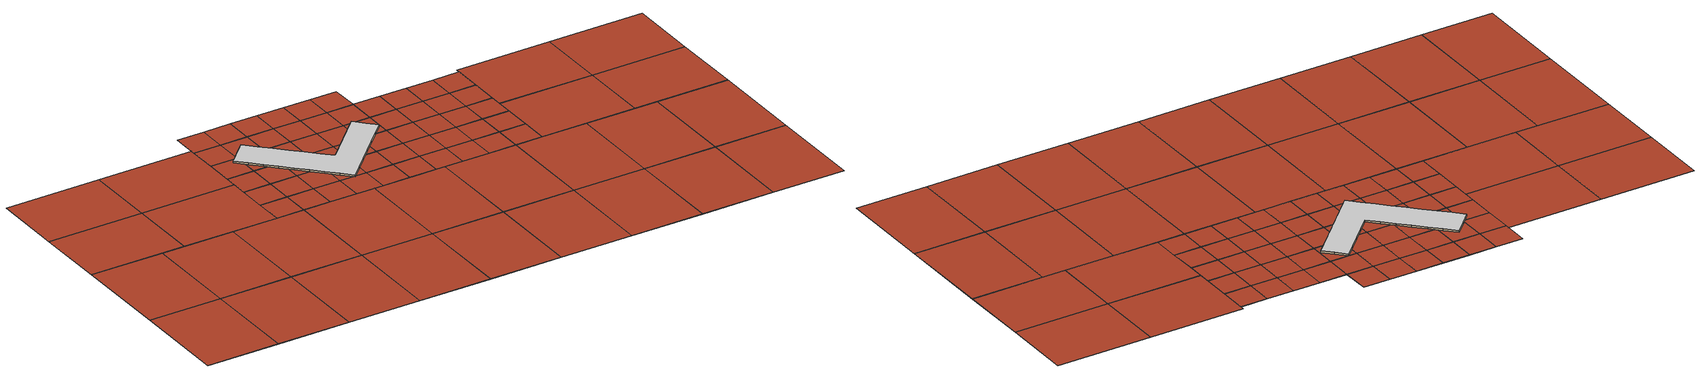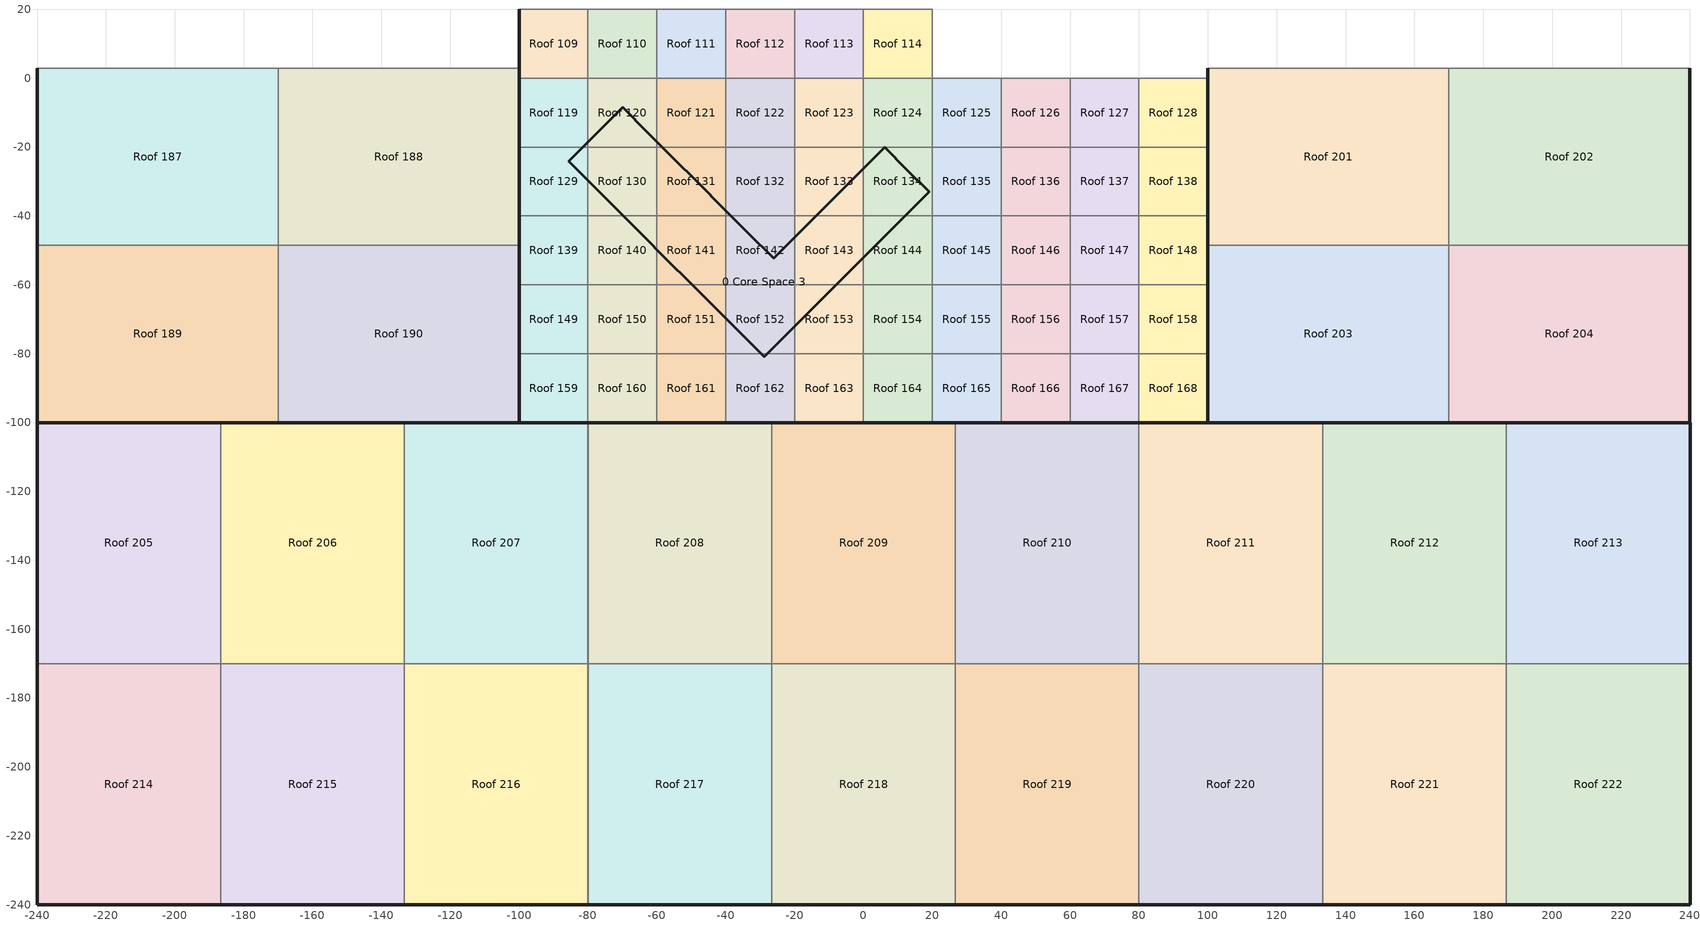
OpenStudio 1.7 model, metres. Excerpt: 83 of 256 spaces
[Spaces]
0 Core Space 3
 floor ground: -85.59,-24.13 -77.77,-16.3 -69.94,-8.48 -62.64,-15.79 -55.33,-23.09 -48.03,-30.4 -40.72,-37.7 -33.42,-45.01 -26.11,-52.31 -18.06,-44.26 -10,-36.21 -1.95,-28.15 6.1,-20.1 12.57,-26.57 19.03,-33.03 11.05,-41.01 3.08,-48.98 -4.9,-56.96 -12.87,-64.94 -20.85,-72.91 -28.83,-80.89 -35.92,-73.79 -43.02,-66.7 -50.11,-59.6 -57.21,-52.51 -64.3,-45.41 -71.4,-38.32 -78.49,-31.22 z0
 wall outside: -77.77,-16.3 -85.59,-24.13 -78.49,-31.22 -71.4,-38.32 -64.3,-45.41 -57.21,-52.51 -50.11,-59.6 -43.02,-66.7 -35.92,-73.79 -28.83,-80.89 -20.85,-72.91 -12.87,-64.94 -4.9,-56.96 3.08,-48.98 11.05,-41.01 19.03,-33.03 12.57,-26.57 6.1,-20.1 -1.95,-28.15 -10,-36.21 -18.06,-44.26 -26.11,-52.31 -33.42,-45.01 -40.72,-37.7 -48.03,-30.4 -55.33,-23.09 -62.64,-15.79 -69.94,-8.48 -77.77,-16.3 z0:1.25
 ceiling to 0 Core Space 4: -78.49,-31.22 -71.4,-38.32 -64.3,-45.41 -57.21,-52.51 -50.11,-59.6 -43.02,-66.7 -35.92,-73.79 -28.83,-80.89 -20.85,-72.91 -12.87,-64.94 -4.9,-56.96 3.08,-48.98 11.05,-41.01 19.03,-33.03 12.57,-26.57 6.1,-20.1 -1.95,-28.15 -10,-36.21 -18.06,-44.26 -26.11,-52.31 -33.42,-45.01 -40.72,-37.7 -48.03,-30.4 -55.33,-23.09 -62.64,-15.79 -69.94,-8.48 -77.77,-16.3 -85.59,-24.13 z1.25
Roof 109
 floor ground: -100,20 -80,20 -80,0 -100,0 z-0.1
 wall outside: -100,20 -100,0 z-0.1:0
 wall to Roof 99: -80,20 -100,20 z-0.1:0
 wall to Roof 110: -80,0 -80,20 z-0.1:0
 wall to Roof 119: -100,0 -80,0 z-0.1:0
 roof outside: -100,0 -80,0 -80,20 -100,20 z0
Roof 110
 floor ground: -80,20 -60,20 -60,0 -80,0 z-0.1
 wall to Roof 100: -60,20 -80,20 z-0.1:0
 wall to Roof 111: -60,0 -60,20 z-0.1:0
 wall to Roof 120: -80,0 -60,0 z-0.1:0
 roof outside: -80,0 -60,0 -60,20 -80,20 z0
Roof 111
 floor ground: -60,20 -40,20 -40,0 -60,0 z-0.1
 wall to Roof 101: -40,20 -60,20 z-0.1:0
 wall to Roof 112: -40,0 -40,20 z-0.1:0
 wall to Roof 121: -60,0 -40,0 z-0.1:0
 roof outside: -60,0 -40,0 -40,20 -60,20 z0
Roof 112
 floor ground: -40,20 -20,20 -20,0 -40,0 z-0.1
 wall to Roof 102: -20,20 -40,20 z-0.1:0
 wall to Roof 113: -20,0 -20,20 z-0.1:0
 wall to Roof 122: -40,0 -20,0 z-0.1:0
 roof outside: -40,0 -20,0 -20,20 -40,20 z0
Roof 113
 floor ground: -20,20 0,20 0,0 -20,0 z-0.1
 wall to Roof 103: 0,20 -20,20 z-0.1:0
 wall to Roof 114: 0,0 0,20 z-0.1:0
 wall to Roof 123: -20,0 0,0 z-0.1:0
 roof outside: -20,0 0,0 0,20 -20,20 z0
Roof 114
 floor ground: 0,20 20,20 20,0 0,0 z-0.1
 wall to Roof 104: 20,20 0,20 z-0.1:0
 wall to Roof 115: 20,0 20,20 z-0.1:0
 wall to Roof 124: 0,0 20,0 z-0.1:0
 roof outside: 0,0 20,0 20,20 0,20 z0
Roof 119
 floor ground: -100,0 -80,0 -80,-20 -100,-20 z-0.1
 wall outside: -100,0 -100,-20 z-0.1:0
 wall to Roof 120: -80,-20 -80,0 z-0.1:0
 wall to Roof 129: -100,-20 -80,-20 z-0.1:0
 roof outside: -100,-20 -80,-20 -80,0 -100,0 z0
Roof 120
 floor ground: -80,0 -60,0 -60,-20 -80,-20 z-0.1
 wall to Roof 121: -60,-20 -60,0 z-0.1:0
 wall to Roof 130: -80,-20 -60,-20 z-0.1:0
 roof outside: -80,-20 -60,-20 -60,0 -80,0 z0
Roof 121
 floor ground: -60,0 -40,0 -40,-20 -60,-20 z-0.1
 wall to Roof 122: -40,-20 -40,0 z-0.1:0
 wall to Roof 131: -60,-20 -40,-20 z-0.1:0
 roof outside: -60,-20 -40,-20 -40,0 -60,0 z0
Roof 122
 floor ground: -40,0 -20,0 -20,-20 -40,-20 z-0.1
 wall to Roof 123: -20,-20 -20,0 z-0.1:0
 wall to Roof 132: -40,-20 -20,-20 z-0.1:0
 roof outside: -40,-20 -20,-20 -20,0 -40,0 z0
Roof 123
 floor ground: -20,0 0,0 0,-20 -20,-20 z-0.1
 wall to Roof 124: 0,-20 0,0 z-0.1:0
 wall to Roof 133: -20,-20 0,-20 z-0.1:0
 roof outside: -20,-20 0,-20 0,0 -20,0 z0
Roof 124
 floor ground: 0,0 20,0 20,-20 0,-20 z-0.1
 wall to Roof 125: 20,-20 20,0 z-0.1:0
 wall to Roof 134: 0,-20 20,-20 z-0.1:0
 roof outside: 0,-20 20,-20 20,0 0,0 z0
Roof 125
 floor ground: 20,0 40,0 40,-20 20,-20 z-0.1
 wall to Roof 115: 40,0 20,0 z-0.1:0
 wall to Roof 126: 40,-20 40,0 z-0.1:0
 wall to Roof 135: 20,-20 40,-20 z-0.1:0
 roof outside: 20,-20 40,-20 40,0 20,0 z0
Roof 126
 floor ground: 40,0 60,0 60,-20 40,-20 z-0.1
 wall to Roof 116: 60,0 40,0 z-0.1:0
 wall to Roof 127: 60,-20 60,0 z-0.1:0
 wall to Roof 136: 40,-20 60,-20 z-0.1:0
 roof outside: 40,-20 60,-20 60,0 40,0 z0
Roof 127
 floor ground: 60,0 80,0 80,-20 60,-20 z-0.1
 wall to Roof 117: 80,0 60,0 z-0.1:0
 wall to Roof 128: 80,-20 80,0 z-0.1:0
 wall to Roof 137: 60,-20 80,-20 z-0.1:0
 roof outside: 60,-20 80,-20 80,0 60,0 z0
Roof 128
 floor ground: 80,0 100,0 100,-20 80,-20 z-0.1
 wall outside: 100,-20 100,0 z-0.1:0
 wall to Roof 118: 100,0 80,0 z-0.1:0
 wall to Roof 138: 80,-20 100,-20 z-0.1:0
 roof outside: 80,-20 100,-20 100,0 80,0 z0
Roof 129
 floor ground: -100,-20 -80,-20 -80,-40 -100,-40 z-0.1
 wall outside: -100,-20 -100,-40 z-0.1:0
 wall to Roof 130: -80,-40 -80,-20 z-0.1:0
 wall to Roof 139: -100,-40 -80,-40 z-0.1:0
 roof outside: -100,-40 -80,-40 -80,-20 -100,-20 z0
Roof 130
 floor ground: -80,-20 -60,-20 -60,-40 -80,-40 z-0.1
 wall to Roof 131: -60,-40 -60,-20 z-0.1:0
 wall to Roof 140: -80,-40 -60,-40 z-0.1:0
 roof outside: -80,-40 -60,-40 -60,-20 -80,-20 z0
Roof 131
 floor ground: -60,-20 -40,-20 -40,-40 -60,-40 z-0.1
 wall to Roof 132: -40,-40 -40,-20 z-0.1:0
 wall to Roof 141: -60,-40 -40,-40 z-0.1:0
 roof outside: -60,-40 -40,-40 -40,-20 -60,-20 z0
Roof 132
 floor ground: -40,-20 -20,-20 -20,-40 -40,-40 z-0.1
 wall to Roof 133: -20,-40 -20,-20 z-0.1:0
 wall to Roof 142: -40,-40 -20,-40 z-0.1:0
 roof outside: -40,-40 -20,-40 -20,-20 -40,-20 z0
Roof 133
 floor ground: -20,-20 0,-20 0,-40 -20,-40 z-0.1
 wall to Roof 134: 0,-40 0,-20 z-0.1:0
 wall to Roof 143: -20,-40 0,-40 z-0.1:0
 roof outside: -20,-40 0,-40 0,-20 -20,-20 z0
Roof 134
 floor ground: 0,-20 20,-20 20,-40 0,-40 z-0.1
 wall to Roof 135: 20,-40 20,-20 z-0.1:0
 wall to Roof 144: 0,-40 20,-40 z-0.1:0
 roof outside: 0,-40 20,-40 20,-20 0,-20 z0
Roof 135
 floor ground: 20,-20 40,-20 40,-40 20,-40 z-0.1
 wall to Roof 136: 40,-40 40,-20 z-0.1:0
 wall to Roof 145: 20,-40 40,-40 z-0.1:0
 roof outside: 20,-40 40,-40 40,-20 20,-20 z0
Roof 136
 floor ground: 40,-20 60,-20 60,-40 40,-40 z-0.1
 wall to Roof 137: 60,-40 60,-20 z-0.1:0
 wall to Roof 146: 40,-40 60,-40 z-0.1:0
 roof outside: 40,-40 60,-40 60,-20 40,-20 z0
Roof 137
 floor ground: 60,-20 80,-20 80,-40 60,-40 z-0.1
 wall to Roof 138: 80,-40 80,-20 z-0.1:0
 wall to Roof 147: 60,-40 80,-40 z-0.1:0
 roof outside: 60,-40 80,-40 80,-20 60,-20 z0
Roof 138
 floor ground: 80,-20 100,-20 100,-40 80,-40 z-0.1
 wall outside: 100,-40 100,-20 z-0.1:0
 wall to Roof 148: 80,-40 100,-40 z-0.1:0
 roof outside: 80,-40 100,-40 100,-20 80,-20 z0
Roof 139
 floor ground: -100,-40 -80,-40 -80,-60 -100,-60 z-0.1
 wall outside: -100,-40 -100,-60 z-0.1:0
 wall to Roof 140: -80,-60 -80,-40 z-0.1:0
 wall to Roof 149: -100,-60 -80,-60 z-0.1:0
 roof outside: -100,-60 -80,-60 -80,-40 -100,-40 z0
Roof 140
 floor ground: -80,-40 -60,-40 -60,-60 -80,-60 z-0.1
 wall to Roof 141: -60,-60 -60,-40 z-0.1:0
 wall to Roof 150: -80,-60 -60,-60 z-0.1:0
 roof outside: -80,-60 -60,-60 -60,-40 -80,-40 z0
Roof 141
 floor ground: -60,-40 -40,-40 -40,-60 -60,-60 z-0.1
 wall to Roof 142: -40,-60 -40,-40 z-0.1:0
 wall to Roof 151: -60,-60 -40,-60 z-0.1:0
 roof outside: -60,-60 -40,-60 -40,-40 -60,-40 z0
Roof 142
 floor ground: -40,-40 -20,-40 -20,-60 -40,-60 z-0.1
 wall to Roof 143: -20,-60 -20,-40 z-0.1:0
 wall to Roof 152: -40,-60 -20,-60 z-0.1:0
 roof outside: -40,-60 -20,-60 -20,-40 -40,-40 z0
Roof 143
 floor ground: -20,-40 0,-40 0,-60 -20,-60 z-0.1
 wall to Roof 144: 0,-60 0,-40 z-0.1:0
 wall to Roof 153: -20,-60 0,-60 z-0.1:0
 roof outside: -20,-60 0,-60 0,-40 -20,-40 z0
Roof 144
 floor ground: 0,-40 20,-40 20,-60 0,-60 z-0.1
 wall to Roof 145: 20,-60 20,-40 z-0.1:0
 wall to Roof 154: 0,-60 20,-60 z-0.1:0
 roof outside: 0,-60 20,-60 20,-40 0,-40 z0
Roof 145
 floor ground: 20,-40 40,-40 40,-60 20,-60 z-0.1
 wall to Roof 146: 40,-60 40,-40 z-0.1:0
 wall to Roof 155: 20,-60 40,-60 z-0.1:0
 roof outside: 20,-60 40,-60 40,-40 20,-40 z0
Roof 146
 floor ground: 40,-40 60,-40 60,-60 40,-60 z-0.1
 wall to Roof 147: 60,-60 60,-40 z-0.1:0
 wall to Roof 156: 40,-60 60,-60 z-0.1:0
 roof outside: 40,-60 60,-60 60,-40 40,-40 z0
Roof 147
 floor ground: 60,-40 80,-40 80,-60 60,-60 z-0.1
 wall to Roof 148: 80,-60 80,-40 z-0.1:0
 wall to Roof 157: 60,-60 80,-60 z-0.1:0
 roof outside: 60,-60 80,-60 80,-40 60,-40 z0
Roof 148
 floor ground: 80,-40 100,-40 100,-60 80,-60 z-0.1
 wall outside: 100,-60 100,-40 z-0.1:0
 wall to Roof 158: 80,-60 100,-60 z-0.1:0
 roof outside: 80,-60 100,-60 100,-40 80,-40 z0
Roof 149
 floor ground: -100,-60 -80,-60 -80,-80 -100,-80 z-0.1
 wall outside: -100,-60 -100,-80 z-0.1:0
 wall to Roof 150: -80,-80 -80,-60 z-0.1:0
 wall to Roof 159: -100,-80 -80,-80 z-0.1:0
 roof outside: -100,-80 -80,-80 -80,-60 -100,-60 z0
Roof 150
 floor ground: -80,-60 -60,-60 -60,-80 -80,-80 z-0.1
 wall to Roof 151: -60,-80 -60,-60 z-0.1:0
 wall to Roof 160: -80,-80 -60,-80 z-0.1:0
 roof outside: -80,-80 -60,-80 -60,-60 -80,-60 z0
Roof 151
 floor ground: -60,-60 -40,-60 -40,-80 -60,-80 z-0.1
 wall to Roof 152: -40,-80 -40,-60 z-0.1:0
 wall to Roof 161: -60,-80 -40,-80 z-0.1:0
 roof outside: -60,-80 -40,-80 -40,-60 -60,-60 z0
Roof 152
 floor ground: -40,-60 -20,-60 -20,-80 -40,-80 z-0.1
 wall to Roof 153: -20,-80 -20,-60 z-0.1:0
 wall to Roof 162: -40,-80 -20,-80 z-0.1:0
 roof outside: -40,-80 -20,-80 -20,-60 -40,-60 z0
Roof 153
 floor ground: -20,-60 0,-60 0,-80 -20,-80 z-0.1
 wall to Roof 154: 0,-80 0,-60 z-0.1:0
 wall to Roof 163: -20,-80 0,-80 z-0.1:0
 roof outside: -20,-80 0,-80 0,-60 -20,-60 z0
Roof 154
 floor ground: 0,-60 20,-60 20,-80 0,-80 z-0.1
 wall to Roof 155: 20,-80 20,-60 z-0.1:0
 wall to Roof 164: 0,-80 20,-80 z-0.1:0
 roof outside: 0,-80 20,-80 20,-60 0,-60 z0
Roof 155
 floor ground: 20,-60 40,-60 40,-80 20,-80 z-0.1
 wall to Roof 156: 40,-80 40,-60 z-0.1:0
 wall to Roof 165: 20,-80 40,-80 z-0.1:0
 roof outside: 20,-80 40,-80 40,-60 20,-60 z0
Roof 156
 floor ground: 40,-60 60,-60 60,-80 40,-80 z-0.1
 wall to Roof 157: 60,-80 60,-60 z-0.1:0
 wall to Roof 166: 40,-80 60,-80 z-0.1:0
 roof outside: 40,-80 60,-80 60,-60 40,-60 z0
Roof 157
 floor ground: 60,-60 80,-60 80,-80 60,-80 z-0.1
 wall to Roof 158: 80,-80 80,-60 z-0.1:0
 wall to Roof 167: 60,-80 80,-80 z-0.1:0
 roof outside: 60,-80 80,-80 80,-60 60,-60 z0
Roof 158
 floor ground: 80,-60 100,-60 100,-80 80,-80 z-0.1
 wall outside: 100,-80 100,-60 z-0.1:0
 wall to Roof 168: 80,-80 100,-80 z-0.1:0
 roof outside: 80,-80 100,-80 100,-60 80,-60 z0
Roof 159
 floor ground: -100,-80 -80,-80 -80,-100 -100,-100 z-0.1
 wall outside: -100,-80 -100,-100 -80,-100 z-0.1:0
 wall to Roof 160: -80,-100 -80,-80 z-0.1:0
 roof outside: -100,-100 -80,-100 -80,-80 -100,-80 z0
Roof 160
 floor ground: -80,-80 -60,-80 -60,-100 -80,-100 z-0.1
 wall outside: -80,-100 -60,-100 z-0.1:0
 wall to Roof 161: -60,-100 -60,-80 z-0.1:0
 roof outside: -80,-100 -60,-100 -60,-80 -80,-80 z0
Roof 161
 floor ground: -60,-80 -40,-80 -40,-100 -60,-100 z-0.1
 wall outside: -60,-100 -40,-100 z-0.1:0
 wall to Roof 162: -40,-100 -40,-80 z-0.1:0
 roof outside: -60,-100 -40,-100 -40,-80 -60,-80 z0
Roof 162
 floor ground: -40,-80 -20,-80 -20,-100 -40,-100 z-0.1
 wall outside: -40,-100 -20,-100 z-0.1:0
 wall to Roof 163: -20,-100 -20,-80 z-0.1:0
 roof outside: -40,-100 -20,-100 -20,-80 -40,-80 z0
Roof 163
 floor ground: -20,-80 0,-80 0,-100 -20,-100 z-0.1
 wall outside: -20,-100 0,-100 z-0.1:0
 wall to Roof 164: 0,-100 0,-80 z-0.1:0
 roof outside: -20,-100 0,-100 0,-80 -20,-80 z0
Roof 164
 floor ground: 0,-80 20,-80 20,-100 0,-100 z-0.1
 wall outside: 0,-100 20,-100 z-0.1:0
 wall to Roof 165: 20,-100 20,-80 z-0.1:0
 roof outside: 0,-100 20,-100 20,-80 0,-80 z0
Roof 165
 floor ground: 20,-80 40,-80 40,-100 20,-100 z-0.1
 wall outside: 20,-100 40,-100 z-0.1:0
 wall to Roof 166: 40,-100 40,-80 z-0.1:0
 roof outside: 20,-100 40,-100 40,-80 20,-80 z0
Roof 166
 floor ground: 40,-80 60,-80 60,-100 40,-100 z-0.1
 wall outside: 40,-100 60,-100 z-0.1:0
 wall to Roof 167: 60,-100 60,-80 z-0.1:0
 roof outside: 40,-100 60,-100 60,-80 40,-80 z0
Roof 167
 floor ground: 60,-80 80,-80 80,-100 60,-100 z-0.1
 wall outside: 60,-100 80,-100 z-0.1:0
 wall to Roof 168: 80,-100 80,-80 z-0.1:0
 roof outside: 60,-100 80,-100 80,-80 60,-80 z0
Roof 168
 floor ground: 80,-80 100,-80 100,-100 80,-100 z-0.1
 wall outside: 80,-100 100,-100 100,-80 z-0.1:0
 roof outside: 80,-100 100,-100 100,-80 80,-80 z0
Roof 187
 floor ground: -240,2.86 -170,2.86 -170,-48.57 -240,-48.57 z-0.1
 wall outside: -240,2.86 -240,-48.57 z-0.1:0
 wall to Roof 185: -170,2.86 -240,2.86 z-0.1:0
 wall to Roof 188: -170,-48.57 -170,2.86 z-0.1:0
 wall to Roof 189: -240,-48.57 -170,-48.57 z-0.1:0
 roof outside: -240,-48.57 -170,-48.57 -170,2.86 -240,2.86 z0
Roof 188
 floor ground: -170,2.86 -100,2.86 -100,-48.57 -170,-48.57 z-0.1
 wall outside: -100,-48.57 -100,2.86 z-0.1:0
 wall to Roof 186: -100,2.86 -170,2.86 z-0.1:0
 wall to Roof 190: -170,-48.57 -100,-48.57 z-0.1:0
 roof outside: -170,-48.57 -100,-48.57 -100,2.86 -170,2.86 z0
Roof 189
 floor ground: -240,-48.57 -170,-48.57 -170,-100 -240,-100 z-0.1
 wall outside: -240,-48.57 -240,-100 -170,-100 z-0.1:0
 wall to Roof 190: -170,-100 -170,-48.57 z-0.1:0
 roof outside: -240,-100 -170,-100 -170,-48.57 -240,-48.57 z0
Roof 190
 floor ground: -170,-48.57 -100,-48.57 -100,-100 -170,-100 z-0.1
 wall outside: -170,-100 -100,-100 -100,-48.57 z-0.1:0
 roof outside: -170,-100 -100,-100 -100,-48.57 -170,-48.57 z0
Roof 201
 floor ground: 100,2.86 170,2.86 170,-48.57 100,-48.57 z-0.1
 wall outside: 100,2.86 100,-48.57 z-0.1:0
 wall to Roof 199: 170,2.86 100,2.86 z-0.1:0
 wall to Roof 202: 170,-48.57 170,2.86 z-0.1:0
 wall to Roof 203: 100,-48.57 170,-48.57 z-0.1:0
 roof outside: 100,-48.57 170,-48.57 170,2.86 100,2.86 z0
Roof 202
 floor ground: 170,2.86 240,2.86 240,-48.57 170,-48.57 z-0.1
 wall outside: 240,-48.57 240,2.86 z-0.1:0
 wall to Roof 200: 240,2.86 170,2.86 z-0.1:0
 wall to Roof 204: 170,-48.57 240,-48.57 z-0.1:0
 roof outside: 170,-48.57 240,-48.57 240,2.86 170,2.86 z0
Roof 203
 floor ground: 100,-48.57 170,-48.57 170,-100 100,-100 z-0.1
 wall outside: 100,-48.57 100,-100 170,-100 z-0.1:0
 wall to Roof 204: 170,-100 170,-48.57 z-0.1:0
 roof outside: 100,-100 170,-100 170,-48.57 100,-48.57 z0
Roof 204
 floor ground: 170,-48.57 240,-48.57 240,-100 170,-100 z-0.1
 wall outside: 170,-100 240,-100 240,-48.57 z-0.1:0
 roof outside: 170,-100 240,-100 240,-48.57 170,-48.57 z0
Roof 205
 floor ground: -240,-100 -186.67,-100 -186.67,-170 -240,-170 z-0.1
 wall outside: -186.67,-100 -240,-100 -240,-170 z-0.1:0
 wall to Roof 206: -186.67,-170 -186.67,-100 z-0.1:0
 wall to Roof 214: -240,-170 -186.67,-170 z-0.1:0
 roof outside: -240,-170 -186.67,-170 -186.67,-100 -240,-100 z0
Roof 206
 floor ground: -186.67,-100 -133.33,-100 -133.33,-170 -186.67,-170 z-0.1
 wall outside: -133.33,-100 -186.67,-100 z-0.1:0
 wall to Roof 207: -133.33,-170 -133.33,-100 z-0.1:0
 wall to Roof 215: -186.67,-170 -133.33,-170 z-0.1:0
 roof outside: -186.67,-170 -133.33,-170 -133.33,-100 -186.67,-100 z0
Roof 207
 floor ground: -133.33,-100 -80,-100 -80,-170 -133.33,-170 z-0.1
 wall outside: -80,-100 -133.33,-100 z-0.1:0
 wall to Roof 208: -80,-170 -80,-100 z-0.1:0
 wall to Roof 216: -133.33,-170 -80,-170 z-0.1:0
 roof outside: -133.33,-170 -80,-170 -80,-100 -133.33,-100 z0
Roof 208
 floor ground: -80,-100 -26.67,-100 -26.67,-170 -80,-170 z-0.1
 wall outside: -26.67,-100 -80,-100 z-0.1:0
 wall to Roof 209: -26.67,-170 -26.67,-100 z-0.1:0
 wall to Roof 217: -80,-170 -26.67,-170 z-0.1:0
 roof outside: -80,-170 -26.67,-170 -26.67,-100 -80,-100 z0
Roof 209
 floor ground: -26.67,-100 26.67,-100 26.67,-170 -26.67,-170 z-0.1
 wall outside: 26.67,-100 -26.67,-100 z-0.1:0
 wall to Roof 210: 26.67,-170 26.67,-100 z-0.1:0
 wall to Roof 218: -26.67,-170 26.67,-170 z-0.1:0
 roof outside: -26.67,-170 26.67,-170 26.67,-100 -26.67,-100 z0
Roof 210
 floor ground: 26.67,-100 80,-100 80,-170 26.67,-170 z-0.1
 wall outside: 80,-100 26.67,-100 z-0.1:0
 wall to Roof 211: 80,-170 80,-100 z-0.1:0
 wall to Roof 219: 26.67,-170 80,-170 z-0.1:0
 roof outside: 26.67,-170 80,-170 80,-100 26.67,-100 z0
Roof 211
 floor ground: 80,-100 133.33,-100 133.33,-170 80,-170 z-0.1
 wall outside: 133.33,-100 80,-100 z-0.1:0
 wall to Roof 212: 133.33,-170 133.33,-100 z-0.1:0
 wall to Roof 220: 80,-170 133.33,-170 z-0.1:0
 roof outside: 80,-170 133.33,-170 133.33,-100 80,-100 z0
Roof 212
 floor ground: 133.33,-100 186.67,-100 186.67,-170 133.33,-170 z-0.1
 wall outside: 186.67,-100 133.33,-100 z-0.1:0
 wall to Roof 213: 186.67,-170 186.67,-100 z-0.1:0
 wall to Roof 221: 133.33,-170 186.67,-170 z-0.1:0
 roof outside: 133.33,-170 186.67,-170 186.67,-100 133.33,-100 z0
Roof 213
 floor ground: 186.67,-100 240,-100 240,-170 186.67,-170 z-0.1
 wall outside: 240,-170 240,-100 186.67,-100 z-0.1:0
 wall to Roof 222: 186.67,-170 240,-170 z-0.1:0
 roof outside: 186.67,-170 240,-170 240,-100 186.67,-100 z0
Roof 214
 floor ground: -240,-170 -186.67,-170 -186.67,-240 -240,-240 z-0.1
 wall outside: -240,-170 -240,-240 -186.67,-240 z-0.1:0
 wall to Roof 215: -186.67,-240 -186.67,-170 z-0.1:0
 roof outside: -240,-240 -186.67,-240 -186.67,-170 -240,-170 z0
Roof 215
 floor ground: -186.67,-170 -133.33,-170 -133.33,-240 -186.67,-240 z-0.1
 wall outside: -186.67,-240 -133.33,-240 z-0.1:0
 wall to Roof 216: -133.33,-240 -133.33,-170 z-0.1:0
 roof outside: -186.67,-240 -133.33,-240 -133.33,-170 -186.67,-170 z0
Roof 216
 floor ground: -133.33,-170 -80,-170 -80,-240 -133.33,-240 z-0.1
 wall outside: -133.33,-240 -80,-240 z-0.1:0
 wall to Roof 217: -80,-240 -80,-170 z-0.1:0
 roof outside: -133.33,-240 -80,-240 -80,-170 -133.33,-170 z0
Roof 217
 floor ground: -80,-170 -26.67,-170 -26.67,-240 -80,-240 z-0.1
 wall outside: -80,-240 -26.67,-240 z-0.1:0
 wall to Roof 218: -26.67,-240 -26.67,-170 z-0.1:0
 roof outside: -80,-240 -26.67,-240 -26.67,-170 -80,-170 z0
Roof 218
 floor ground: -26.67,-170 26.67,-170 26.67,-240 -26.67,-240 z-0.1
 wall outside: -26.67,-240 26.67,-240 z-0.1:0
 wall to Roof 219: 26.67,-240 26.67,-170 z-0.1:0
 roof outside: -26.67,-240 26.67,-240 26.67,-170 -26.67,-170 z0
Roof 219
 floor ground: 26.67,-170 80,-170 80,-240 26.67,-240 z-0.1
 wall outside: 26.67,-240 80,-240 z-0.1:0
 wall to Roof 220: 80,-240 80,-170 z-0.1:0
 roof outside: 26.67,-240 80,-240 80,-170 26.67,-170 z0
Roof 220
 floor ground: 80,-170 133.33,-170 133.33,-240 80,-240 z-0.1
 wall outside: 80,-240 133.33,-240 z-0.1:0
 wall to Roof 221: 133.33,-240 133.33,-170 z-0.1:0
 roof outside: 80,-240 133.33,-240 133.33,-170 80,-170 z0
Roof 221
 floor ground: 133.33,-170 186.67,-170 186.67,-240 133.33,-240 z-0.1
 wall outside: 133.33,-240 186.67,-240 z-0.1:0
 wall to Roof 222: 186.67,-240 186.67,-170 z-0.1:0
 roof outside: 133.33,-240 186.67,-240 186.67,-170 133.33,-170 z0
Roof 222
 floor ground: 186.67,-170 240,-170 240,-240 186.67,-240 z-0.1
 wall outside: 186.67,-240 240,-240 240,-170 z-0.1:0
 roof outside: 186.67,-240 240,-240 240,-170 186.67,-170 z0
[Building]
Building 1: North Axis {deg}=0; Default Construction Set=MyConsturction
[Construction]
ASHRAE 90.1-2004 ExtWall Mass ClimateZone 6: 1IN Stucco, 8IN CONCRETE HW RefBldg, Mass NonRes Wall Insulation-1.69, 1/2IN Gypsum
Interior Window: Clear 3mm
Interior Partition: G05 25mm wood
Exterior Door: F08 Metal surface, I01 25mm insulation board
ASHRAE 90.1-2004 ExtWindow ClimateZone 4-6: Fixed Window 3.24/0.39/0.31
[Material] Thermal Absorptance=0.9
Name | Roughness | Thickness {m} | Conductivity {W/m-K} | Density {kg/m3} | Specific Heat {J/kg-K} | Solar Absorptance | Visible Absorptance
1IN Stucco | Smooth | 0.0253 | 0.6918 | 1858 | 837 | 0.92 | 0.92
8IN CONCRETE HW RefBldg | Rough | 0.2032 | 1.311 | 2240 | 836.8 | 0.7 | 0.7
Mass NonRes Wall Insulation-1.69 | MediumRough | 0.0623673 | 0.049 | 265 | 836.8 | 0.7 | 0.7
1/2IN Gypsum | Smooth | 0.0127 | 0.16 | 784.9 | 830 | 0.4 | 0.4
G05 25mm wood | MediumSmooth | 0.0254 | 0.15 | 608 | 1630 | 0.5 | 0.5
F08 Metal surface | Smooth | 0.0008 | 45.28 | 7824 | 500 | 0.7 | 0.7
I01 25mm insulation board | MediumRough | 0.0254 | 0.03 | 43 | 1210 | 0.6 | 0.6
[WindowMaterial:SimpleGlazingSystem]
Fixed Window 3.24/0.39/0.31: U-Factor {W/m2-K}=3.23646; Solar Heat Gain Coefficient=0.39; Visible Transmittance=0.31
[WindowMaterial:Glazing]
Clear 3mm: Optical Data Type=SpectralAverage; Thickness {m}=0.003; Solar Transmittance at Normal Incidence=0.837; Front Side Solar Reflectance at Normal Incidence=0.075; Back Side Solar Reflectance at Normal Incidence=0; Visible Transmittance at Normal Incidence=0.898; Front Side Visible Reflectance at Normal Incidence=0.081; Back Side Visible Reflectance at Normal Incidence=0; Infrared Transmittance at Normal Incidence=0; Front Side Infrared Hemispherical Emissivity=0.84; Back Side Infrared Hemispherical Emissivity=0.84; Conductivity {W/m-K}=0.9; Dirt Correction Factor for Solar and Visible Transmittance=1; Solar Diffusing=No
[DefaultConstructionSet]
MyConsturction: Default Exterior Surface Constructions=Default Surface Constructions 1; Default Interior Surface Constructions=Default Surface Constructions 1; Default Ground Contact Surface Constructions=Default Surface Constructions 1; Default Exterior SubSurface Constructions=Default Sub Surface Constructions 1; Default Interior SubSurface Constructions=Default Sub Surface Constructions 1; Interior Partition Construction=Interior Partition
[DefaultSurfaceConstructions]
Default Surface Constructions 1: Floor Construction=ASHRAE 90.1-2004 ExtWall Mass ClimateZone 6; Wall Construction=ASHRAE 90.1-2004 ExtWall Mass ClimateZone 6; Roof Ceiling Construction=ASHRAE 90.1-2004 ExtWall Mass ClimateZone 6
[DefaultSubSurfaceConstructions]
Default Sub Surface Constructions 1: Fixed Window Construction=ASHRAE 90.1-2004 ExtWindow ClimateZone 4-6; Operable Window Construction=ASHRAE 90.1-2004 ExtWindow ClimateZone 4-6; Door Construction=Exterior Door; Glass Door Construction=ASHRAE 90.1-2004 ExtWindow ClimateZone 4-6; Skylight Construction=ASHRAE 90.1-2004 ExtWindow ClimateZone 4-6; Tubular Daylight Dome Construction=Interior Window; Tubular Daylight Diffuser Construction=Interior Window
[BuildingStory]
LShape:Story 1: Nominal Z Coordinate {m}=0; Nominal Floor to Floor Height {m}=1.24875
[Space]
Name | Building Story | Thermal Zone
0 Core Space 3 | LShape:Story 1 | Thermal Zone 50
Roof 109 |  | Thermal Zone 146
Roof 110 |  | Thermal Zone 165
Roof 111 |  | Thermal Zone 94
Roof 112 |  | Thermal Zone 99
Roof 113 |  | Thermal Zone 201
Roof 114 |  | Thermal Zone 93
Roof 119 |  | Thermal Zone 151
Roof 120 |  | Thermal Zone 197
Roof 121 |  | Thermal Zone 147
Roof 122 |  | Thermal Zone 145
Roof 123 |  | Thermal Zone 193
Roof 124 |  | Thermal Zone 114
Roof 125 |  | Thermal Zone 177
Roof 126 |  | Thermal Zone 127
Roof 127 |  | Thermal Zone 150
Roof 128 |  | Thermal Zone 167
Roof 129 |  | Thermal Zone 102
Roof 130 |  | Thermal Zone 189
Roof 131 |  | Thermal Zone 118
Roof 132 |  | Thermal Zone 181
Roof 133 |  | Thermal Zone 174
Roof 134 |  | Thermal Zone 199
Roof 135 |  | Thermal Zone 141
Roof 136 |  | Thermal Zone 190
Roof 137 |  | Thermal Zone 176
Roof 138 |  | Thermal Zone 196
Roof 139 |  | Thermal Zone 109
Roof 140 |  | Thermal Zone 182
Roof 141 |  | Thermal Zone 108
Roof 142 |  | Thermal Zone 185
Roof 143 |  | Thermal Zone 178
Roof 144 |  | Thermal Zone 98
Roof 145 |  | Thermal Zone 166
Roof 146 |  | Thermal Zone 179
Roof 147 |  | Thermal Zone 187
Roof 148 |  | Thermal Zone 112
Roof 149 |  | Thermal Zone 101
Roof 150 |  | Thermal Zone 116
Roof 151 |  | Thermal Zone 125
Roof 152 |  | Thermal Zone 100
Roof 153 |  | Thermal Zone 95
Roof 154 |  | Thermal Zone 106
Roof 155 |  | Thermal Zone 117
Roof 156 |  | Thermal Zone 152
Roof 157 |  | Thermal Zone 115
Roof 158 |  | Thermal Zone 173
Roof 159 |  | Thermal Zone 183
Roof 160 |  | Thermal Zone 132
Roof 161 |  | Thermal Zone 168
Roof 162 |  | Thermal Zone 164
Roof 163 |  | Thermal Zone 194
Roof 164 |  | Thermal Zone 110
Roof 165 |  | Thermal Zone 136
Roof 166 |  | Thermal Zone 107
Roof 167 |  | Thermal Zone 156
Roof 168 |  | Thermal Zone 162
Roof 187 |  | Thermal Zone 213
Roof 188 |  | Thermal Zone 224
Roof 189 |  | Thermal Zone 219
Roof 190 |  | Thermal Zone 223
Roof 201 |  | Thermal Zone 233
Roof 202 |  | Thermal Zone 227
Roof 203 |  | Thermal Zone 229
Roof 204 |  | Thermal Zone 231
Roof 205 |  | Thermal Zone 240
Roof 206 |  | Thermal Zone 239
Roof 207 |  | Thermal Zone 241
Roof 208 |  | Thermal Zone 242
Roof 209 |  | Thermal Zone 251
Roof 210 |  | Thermal Zone 248
Roof 211 |  | Thermal Zone 247
Roof 212 |  | Thermal Zone 253
Roof 213 |  | Thermal Zone 244
Roof 214 |  | Thermal Zone 243
Roof 215 |  | Thermal Zone 256
Roof 216 |  | Thermal Zone 255
Roof 217 |  | Thermal Zone 246
Roof 218 |  | Thermal Zone 254
Roof 219 |  | Thermal Zone 249
Roof 220 |  | Thermal Zone 250
Roof 221 |  | Thermal Zone 252
Roof 222 |  | Thermal Zone 245
[ThermalZone] Use Ideal Air Loads=No
Thermal Zone 50; Thermal Zone 93; Thermal Zone 94; Thermal Zone 95; Thermal Zone 98; Thermal Zone 99; Thermal Zone 100; Thermal Zone 101; Thermal Zone 102; Thermal Zone 106; Thermal Zone 107; Thermal Zone 108; Thermal Zone 109; Thermal Zone 110; Thermal Zone 112; Thermal Zone 114; Thermal Zone 115; Thermal Zone 116; Thermal Zone 117; Thermal Zone 118; Thermal Zone 125; Thermal Zone 127; Thermal Zone 132; Thermal Zone 136; Thermal Zone 141; Thermal Zone 145; Thermal Zone 146; Thermal Zone 147; Thermal Zone 150; Thermal Zone 151; Thermal Zone 152; Thermal Zone 156; Thermal Zone 162; Thermal Zone 164; Thermal Zone 165; Thermal Zone 166; Thermal Zone 167; Thermal Zone 168; Thermal Zone 173; Thermal Zone 174; Thermal Zone 176; Thermal Zone 177; Thermal Zone 178; Thermal Zone 179; Thermal Zone 181; Thermal Zone 182; Thermal Zone 183; Thermal Zone 185; Thermal Zone 187; Thermal Zone 189; Thermal Zone 190; Thermal Zone 193; Thermal Zone 194; Thermal Zone 196; Thermal Zone 197; Thermal Zone 199; Thermal Zone 201; Thermal Zone 213; Thermal Zone 219; Thermal Zone 223; Thermal Zone 224; Thermal Zone 227; Thermal Zone 229; Thermal Zone 231; Thermal Zone 233; Thermal Zone 239; Thermal Zone 240; Thermal Zone 241; Thermal Zone 242; Thermal Zone 243; Thermal Zone 244; Thermal Zone 245; Thermal Zone 246; Thermal Zone 247; Thermal Zone 248; Thermal Zone 249; Thermal Zone 250; Thermal Zone 251; Thermal Zone 252; Thermal Zone 253; Thermal Zone 254; Thermal Zone 255; Thermal Zone 256
[Sizing:Zone] Zone Cooling Design Supply Air Temperature {C}=14; Zone Heating Design Supply Air Temperature {C}=40; Zone Cooling Design Supply Air Humidity Ratio {kg-H2O/kg-air}=0.0085; Zone Heating Design Supply Air Humidity Ratio {kg-H2O/kg-air}=0.008; Cooling Design Air Flow Method=DesignDay; Heating Design Air Flow Method=DesignDay
Thermal Zone 1; Thermal Zone 2; Thermal Zone 3; Thermal Zone 4; Thermal Zone 5; Thermal Zone 6; Thermal Zone 7; Thermal Zone 8; Thermal Zone 9; Thermal Zone 10; Thermal Zone 11; Thermal Zone 12; Thermal Zone 13; Thermal Zone 14; Thermal Zone 15; Thermal Zone 16; Thermal Zone 17; Thermal Zone 18; Thermal Zone 19; Thermal Zone 20; Thermal Zone 21; Thermal Zone 22; Thermal Zone 23; Thermal Zone 24; Thermal Zone 25; Thermal Zone 26; Thermal Zone 27; Thermal Zone 28; Thermal Zone 29; Thermal Zone 30; Thermal Zone 31; Thermal Zone 32; Thermal Zone 33; Thermal Zone 34; Thermal Zone 35; Thermal Zone 36; Thermal Zone 37; Thermal Zone 38; Thermal Zone 39; Thermal Zone 40; Thermal Zone 41; Thermal Zone 42; Thermal Zone 43; Thermal Zone 44; Thermal Zone 45; Thermal Zone 46; Thermal Zone 47; Thermal Zone 48; Thermal Zone 49; Thermal Zone 50; Thermal Zone 51; Thermal Zone 52; Thermal Zone 53; Thermal Zone 54; Thermal Zone 55; Thermal Zone 56; Thermal Zone 57; Thermal Zone 58; Thermal Zone 59; Thermal Zone 60; Thermal Zone 61; Thermal Zone 62; Thermal Zone 63; Thermal Zone 64; Thermal Zone 65; Thermal Zone 66; Thermal Zone 67; Thermal Zone 68; Thermal Zone 69; Thermal Zone 70; Thermal Zone 71; Thermal Zone 72; Thermal Zone 73; Thermal Zone 74; Thermal Zone 75; Thermal Zone 76; Thermal Zone 77; Thermal Zone 78; Thermal Zone 79; Thermal Zone 80; Thermal Zone 81; Thermal Zone 82; Thermal Zone 83; Thermal Zone 84; Thermal Zone 85; Thermal Zone 86; Thermal Zone 87; Thermal Zone 88; Thermal Zone 89; Thermal Zone 90; Thermal Zone 91; Thermal Zone 92; Thermal Zone 93; Thermal Zone 94; Thermal Zone 95; Thermal Zone 96; Thermal Zone 97; Thermal Zone 98; Thermal Zone 99; Thermal Zone 100; Thermal Zone 101; Thermal Zone 102; Thermal Zone 103; Thermal Zone 104; Thermal Zone 105; Thermal Zone 106; Thermal Zone 107; Thermal Zone 108; Thermal Zone 109; Thermal Zone 110; Thermal Zone 111; Thermal Zone 112; Thermal Zone 113; Thermal Zone 114; Thermal Zone 115; Thermal Zone 116; Thermal Zone 117; Thermal Zone 118; Thermal Zone 119; Thermal Zone 120; Thermal Zone 121; Thermal Zone 122; Thermal Zone 123; Thermal Zone 124; Thermal Zone 125; Thermal Zone 126; Thermal Zone 127; Thermal Zone 128; Thermal Zone 129; Thermal Zone 130; Thermal Zone 131; Thermal Zone 132; Thermal Zone 133; Thermal Zone 134; Thermal Zone 135; Thermal Zone 136; Thermal Zone 137; Thermal Zone 138; Thermal Zone 139; Thermal Zone 140; Thermal Zone 141; Thermal Zone 142; Thermal Zone 143; Thermal Zone 144; Thermal Zone 145; Thermal Zone 146; Thermal Zone 147; Thermal Zone 148; Thermal Zone 149; Thermal Zone 150; Thermal Zone 151; Thermal Zone 152; Thermal Zone 153; Thermal Zone 154; Thermal Zone 155; Thermal Zone 156; Thermal Zone 157; Thermal Zone 158; Thermal Zone 159; Thermal Zone 160; Thermal Zone 161; Thermal Zone 162; Thermal Zone 163; Thermal Zone 164; Thermal Zone 165; Thermal Zone 166; Thermal Zone 167; Thermal Zone 168; Thermal Zone 169; Thermal Zone 170; Thermal Zone 171; Thermal Zone 172; Thermal Zone 173; Thermal Zone 174; Thermal Zone 175; Thermal Zone 176; Thermal Zone 177; Thermal Zone 178; Thermal Zone 179; Thermal Zone 180; Thermal Zone 181; Thermal Zone 182; Thermal Zone 183; Thermal Zone 184; Thermal Zone 185; Thermal Zone 186; Thermal Zone 187; Thermal Zone 188; Thermal Zone 189; Thermal Zone 190; Thermal Zone 191; Thermal Zone 192; Thermal Zone 193; Thermal Zone 194; Thermal Zone 195; Thermal Zone 196; Thermal Zone 197; Thermal Zone 198; Thermal Zone 199; Thermal Zone 200; Thermal Zone 201; Thermal Zone 202; Thermal Zone 203; Thermal Zone 204; Thermal Zone 205; Thermal Zone 206; Thermal Zone 207; Thermal Zone 208; Thermal Zone 209; Thermal Zone 210; Thermal Zone 211; Thermal Zone 212; Thermal Zone 213; Thermal Zone 214; Thermal Zone 215; Thermal Zone 216; Thermal Zone 217; Thermal Zone 218; Thermal Zone 219; Thermal Zone 220; Thermal Zone 221; Thermal Zone 222; Thermal Zone 223; Thermal Zone 224; Thermal Zone 225; Thermal Zone 226; Thermal Zone 227; Thermal Zone 228; Thermal Zone 229; Thermal Zone 230; Thermal Zone 231; Thermal Zone 232; Thermal Zone 233; Thermal Zone 234; Thermal Zone 235; Thermal Zone 236; Thermal Zone 237; Thermal Zone 238; Thermal Zone 239; Thermal Zone 240; Thermal Zone 241; Thermal Zone 242; Thermal Zone 243; Thermal Zone 244; Thermal Zone 245; Thermal Zone 246; Thermal Zone 247; Thermal Zone 248; Thermal Zone 249; Thermal Zone 250; Thermal Zone 251; Thermal Zone 252; Thermal Zone 253; Thermal Zone 254; Thermal Zone 255; Thermal Zone 256
